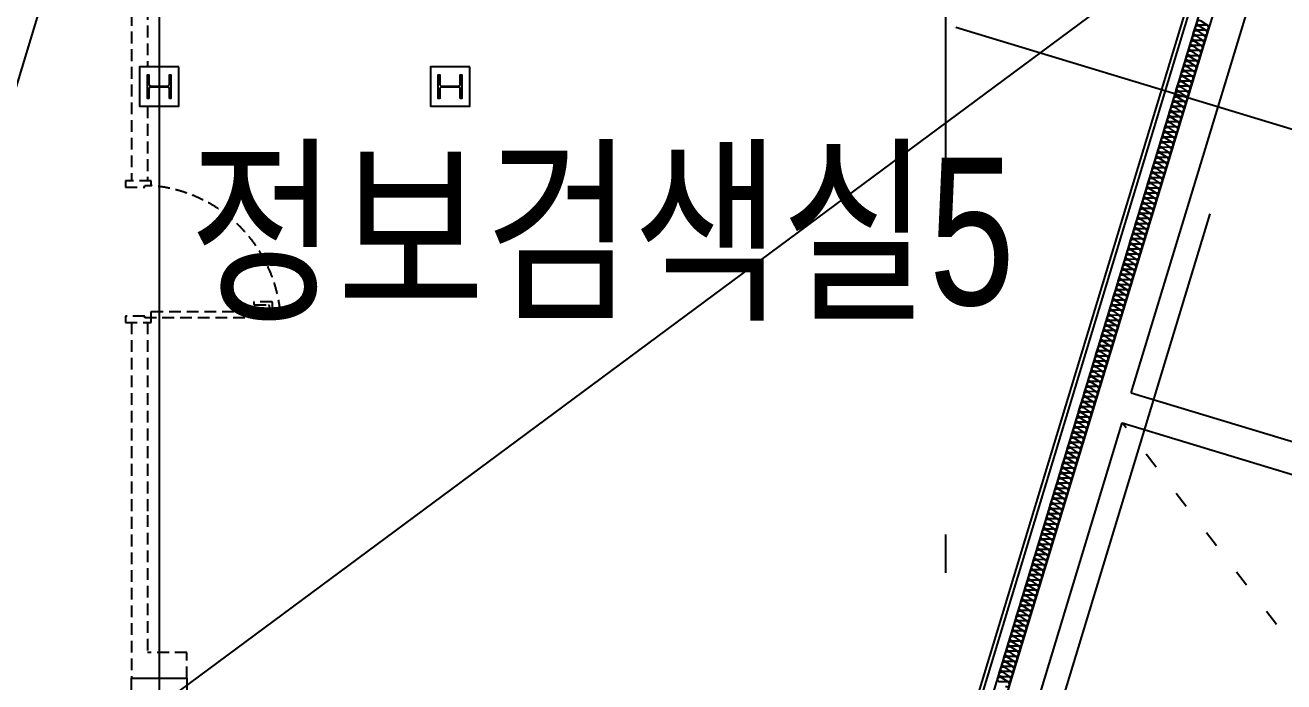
# Model space of a CAD drawing. Header units: metres. Extents: x 854089 to 1083578, y 553449 to 701949.
# Drawn here: x 911291 to 919296, y 609490 to 613667 of the extents above; entities that cross this region are included whole.
import ezdxf

# ---------------------------------------------------------------- set-up
doc = ezdxf.new("R2010")
doc.units = ezdxf.units.M
doc.header["$LTSCALE"] = 300
for name, pattern in [('CENTER', [50.8, 31.75, -6.35, 6.35, -6.35]), ('HID1', [0.375, 0.25, -0.125]), ('HIDDEN-1', [1.4, 0.35, -0.7, 0.35]), ('업무시설_xr-base$0$CONTINOUS', [0])]:
    doc.linetypes.add(name, pattern=pattern)
for name, color, linetype in [('A-CEN-1', 1, 'Continuous'), ('A-CON', 2, 'Continuous'), ('A-HAT-1', 9, 'Continuous'), ('A-TXT-S', 3, 'Continuous'), ('A-WAL-BLK', 3, 'Continuous'), ('A-WAL-DW', 7, 'Continuous'), ('IN', 8, 'Continuous'), ('KUK-WALL-DRYWALL', 4, 'Continuous'), ('KUK-WALL-FIN 1', 30, 'Continuous'), ('NP', 171, 'Continuous'), ('STEL', 3, 'Continuous')]:
    doc.layers.add(name, color=color, linetype=linetype)
doc.styles.add('돋움', font='')
doc.styles.get('돋움').set_extended_font_data('Dotum')

msp = doc.modelspace()

# ---------------------------------------------------------------- linework, layer by layer
at = {"layer": 'A-CEN-1', "linetype": 'Continuous'}
for p, q in [((912143.4, 681575.2), (912143.4, 602442.2)), ((921064.2, 615954.4), (901322.6, 601314.4)), ((917209, 613653.9), (964167.6, 599404.7))]:
    msp.add_line(p, q, dxfattribs=at)
at = {"layer": 'A-CEN-1', "linetype": 'CENTER'}
for p, q in [((917143.4, 640906.5), (917143.4, 610184.1)), ((917143.4, 640906.5), (917143.4, 610184.1)), ((904459.8, 590947.6), (912622.5, 617848)), ((911636.7, 588769.8), (920093.2, 616638.4))]:
    msp.add_line(p, q, dxfattribs=at)
at = {"layer": 'A-CON', "elevation": 0}
for points in [[(912268.4, 613401.5), (912018.4, 613401.5), (912018.4, 613151.5), (912268.4, 613151.5)], [(914118.4, 613401.5), (913868.4, 613401.5), (913868.4, 613151.5), (914118.4, 613151.5)], [(911968.4, 609513.9), (912318.4, 609513.9), (912318.4, 609163.9), (911968.4, 609163.9)]]:
    msp.add_lwpolyline(points, close=True, dxfattribs=at)
at = {"layer": 'A-HAT-1', "color": 8, "linetype": 'HIDDEN-1'}
msp.add_line((922121.2, 606102.2, 0), (918267.4, 611138.2, 0), dxfattribs=at)
at = {"layer": 'A-WAL-BLK'}
for p, q in [((917117.9, 608038.4, 0), (919121.4, 614641.2, 0)), ((918325.5, 611329.6, 0), (919312.7, 614583.1, 0)), ((918325.5, 611329.6, 0), (923253.6, 609834.2, 0)), ((917309.2, 607980.4, 0), (918267.4, 611138.2, 0)), ((918267.4, 611138.2, 0), (923195.5, 609642.8, 0))]:
    msp.add_line(p, q, dxfattribs=at)
at = {"layer": 'A-WAL-DW', "color": 251, "linetype": 'HID1'}
for p, q in [((911968.4, 616326.4, 0), (911968.4, 612676.5, 0)), ((912068.4, 616251.6, 0), (912068.4, 613401.5, 0)), ((912068.4, 613151.5, 0), (912068.4, 612676.5, 0)), ((911968.4, 611776.5, 0), (911968.4, 609513.9, 0)), ((912068.4, 611776.5, 0), (912070, 610551.5, 0)), ((912070, 610551.5, 0), (912070, 609676.7, 0)), ((912318.4, 609676.7, 0), (912070, 609676.7, 0)), ((912318.4, 609513.9, 0), (912318.4, 609676.7, 0))]:
    msp.add_line(p, q, dxfattribs=at)
at = {"layer": 'A-WAL-DW'}
msp.add_line((916837.8, 607408, 0), (919149.2, 615025.7, 0), dxfattribs=at)
at = {"layer": 'A-WAL-DW', "color": 251, "linetype": 'HID1', "elevation": 0}
for points in [[(912093.4, 612676.5), (911928.4, 612676.5), (911928.4, 612636.5), (912051.4, 612636.5), (912051.4, 612646.5), (912093.4, 612646.5), (912093.4, 612676.5)], [(912093.4, 611806.5), (912051.4, 611806.5), (912051.4, 611816.5), (911928.4, 611816.5), (911928.4, 611776.5), (912093.4, 611776.5), (912093.4, 611806.5)]]:
    msp.add_lwpolyline(points, dxfattribs=at)
at = {"layer": 'A-WAL-DW', "color": 251, "linetype": 'HID1', "elevation": -9848.1}
msp.add_lwpolyline([(912875.9, 611846.5), (912875.9, 611856.5), (912863.4, 611856.5), (912863.4, 611904.5, 0.466045), (912859.8, 611907.5), (912747.9, 611907.5, 0.414214), (912745.9, 611905.5), (912745.9, 611891.4, 0.414214), (912747.9, 611889.4), (912840.4, 611887.5, -0.42701), (912843.4, 611884.2), (912843.4, 611856.5), (912830.9, 611856.5), (912830.9, 611846.5), (912875.9, 611846.5), (912875.9, 611856.5), (912843.4, 611856.5)], format="xyb", dxfattribs=at)
at = {"layer": 'A-WAL-DW', "color": 251, "linetype": 'HID1', "elevation": 0}
msp.add_lwpolyline([(912913.4, 611806.5), (912093.4, 611806.5), (912093.4, 611846.5), (912913.4, 611846.5)], close=True, dxfattribs=at)
at = {"layer": 'A-WAL-DW', "color": 251, "linetype": 'HID1'}
msp.add_arc((912023.6, 611754.6, 0), 894.6, 5.89217, 85.52245, dxfattribs=at)
at = {"layer": 'IN', "elevation": 0}
for points in [[(918794.1, 613638.8, 1.344031), (918802.7, 613667.2), (918758.6, 613667.3, -1.344031), (918767.2, 613695.6), (918803.9, 613671.2)], [(918774.5, 613574.1, 1.344031), (918783.1, 613602.4), (918738.9, 613602.6, -1.344031), (918747.5, 613630.9), (918784.3, 613606.5)], [(918784.3, 613606.5, 1.344031), (918792.9, 613634.8), (918748.7, 613634.9, -1.344031), (918757.3, 613663.3), (918794.1, 613638.8)], [(918745, 613477, 1.344031), (918753.6, 613505.3), (918709.4, 613505.4, -1.344031), (918718, 613533.8), (918754.8, 613509.3)], [(918754.8, 613509.3, 1.344031), (918763.4, 613537.7), (918719.3, 613537.8, -1.344031), (918727.8, 613566.1), (918764.6, 613541.7)], [(918764.6, 613541.7, 1.344031), (918773.2, 613570), (918729.1, 613570.2, -1.344031), (918737.7, 613598.5), (918774.5, 613574.1)], [(918725.3, 613412.2, 1.344031), (918733.9, 613440.5), (918689.8, 613440.7, -1.344031), (918698.4, 613469), (918735.2, 613444.6)], [(918735.2, 613444.6, 1.344031), (918743.8, 613472.9), (918699.6, 613473, -1.344031), (918708.2, 613501.4), (918745, 613477)], [(918705.7, 613347.4, 1.344031), (918714.3, 613375.8), (918670.1, 613375.9, -1.344031), (918678.7, 613404.2), (918715.5, 613379.8)], [(918715.5, 613379.8, 1.344031), (918724.1, 613408.2), (918679.9, 613408.3, -1.344031), (918688.5, 613436.6), (918725.3, 613412.2)], [(918676.2, 613250.3, 1.344031), (918684.8, 613278.6), (918640.6, 613278.8, -1.344031), (918649.2, 613307.1), (918686, 613282.7)], [(918686, 613282.7, 1.344031), (918694.6, 613311), (918650.5, 613311.2, -1.344031), (918659.1, 613339.5), (918695.9, 613315.1)], [(918695.9, 613315.1, 1.344031), (918704.5, 613343.4), (918660.3, 613343.5, -1.344031), (918668.9, 613371.9), (918705.7, 613347.4)], [(918656.6, 613185.5, 1.344031), (918665.2, 613213.9), (918621, 613214, -1.344031), (918629.6, 613242.4), (918666.4, 613217.9)], [(918666.4, 613217.9, 1.344031), (918675, 613246.3), (918630.8, 613246.4, -1.344031), (918639.4, 613274.7), (918676.2, 613250.3)], [(918627.1, 613088.4, 1.344031), (918635.7, 613116.7), (918591.5, 613116.9, -1.344031), (918600.1, 613145.2), (918636.9, 613120.8)], [(918636.9, 613120.8, 1.344031), (918645.5, 613149.1), (918601.3, 613149.3, -1.344031), (918609.9, 613177.6), (918646.7, 613153.2)], [(918646.7, 613153.2, 1.344031), (918655.3, 613181.5), (918611.2, 613181.6, -1.344031), (918619.8, 613210), (918656.6, 613185.5)], [(918607.4, 613023.7, 1.344031), (918616, 613052), (918571.9, 613052.1, -1.344031), (918580.5, 613080.5), (918617.3, 613056)], [(918617.3, 613056, 1.344031), (918625.8, 613084.4), (918581.7, 613084.5, -1.344031), (918590.3, 613112.8), (918627.1, 613088.4)], [(918577.9, 612926.5, 1.344031), (918586.5, 612954.9), (918542.4, 612955, -1.344031), (918551, 612983.3), (918587.8, 612958.9)], [(918587.8, 612958.9, 1.344031), (918596.4, 612987.2), (918552.2, 612987.4, -1.344031), (918560.8, 613015.7), (918597.6, 612991.3)], [(918597.6, 612991.3, 1.344031), (918606.2, 613019.6), (918562, 613019.8, -1.344031), (918570.6, 613048.1), (918607.4, 613023.7)], [(918558.3, 612861.8, 1.344031), (918566.9, 612890.1), (918522.7, 612890.2, -1.344031), (918531.3, 612918.6), (918568.1, 612894.1)], [(918568.1, 612894.1, 1.344031), (918576.7, 612922.5), (918532.6, 612922.6, -1.344031), (918541.2, 612950.9), (918577.9, 612926.5)], [(918528.8, 612764.6, 1.344031), (918537.4, 612793), (918493.3, 612793.1, -1.344031), (918501.9, 612821.4), (918538.6, 612797)], [(918538.6, 612797, 1.344031), (918547.2, 612825.3), (918503.1, 612825.5, -1.344031), (918511.7, 612853.8), (918548.5, 612829.4)], [(918548.5, 612829.4, 1.344031), (918557.1, 612857.7), (918512.9, 612857.9, -1.344031), (918521.5, 612886.2), (918558.3, 612861.8)], [(918509.2, 612699.9, 1.344031), (918517.8, 612728.2), (918473.6, 612728.3, -1.344031), (918482.2, 612756.7), (918519, 612732.3)], [(918519, 612732.3, 1.344031), (918527.6, 612760.6), (918483.4, 612760.7, -1.344031), (918492, 612789.1), (918528.8, 612764.6)], [(918479.7, 612602.7, 1.344031), (918488.3, 612631.1), (918444.1, 612631.2, -1.344031), (918452.7, 612659.5), (918489.5, 612635.1)], [(918489.5, 612635.1, 1.344031), (918498.1, 612663.4), (918454, 612663.6, -1.344031), (918462.6, 612691.9), (918499.3, 612667.5)], [(918499.3, 612667.5, 1.344031), (918507.9, 612695.8), (918463.8, 612696, -1.344031), (918472.4, 612724.3), (918509.2, 612699.9)], [(918460, 612538, 1.344031), (918468.6, 612566.3), (918424.5, 612566.5, -1.344031), (918433.1, 612594.8), (918469.9, 612570.4)], [(918469.9, 612570.4, 1.344031), (918478.5, 612598.7), (918434.3, 612598.8, -1.344031), (918442.9, 612627.2), (918479.7, 612602.7)], [(918430.6, 612440.8, 1.344031), (918439.2, 612469.2), (918395, 612469.3, -1.344031), (918403.6, 612497.6), (918440.4, 612473.2)], [(918440.4, 612473.2, 1.344031), (918449, 612501.6), (918404.8, 612501.7, -1.344031), (918413.4, 612530), (918450.2, 612505.6)], [(918450.2, 612505.6, 1.344031), (918458.8, 612533.9), (918414.7, 612534.1, -1.344031), (918423.3, 612562.4), (918460, 612538)], [(918410.9, 612376.1, 1.344031), (918419.5, 612404.4), (918375.4, 612404.6, -1.344031), (918384, 612432.9), (918420.7, 612408.5)], [(918420.7, 612408.5, 1.344031), (918429.3, 612436.8), (918385.2, 612436.9, -1.344031), (918393.8, 612465.3), (918430.6, 612440.8)], [(918381.4, 612279, 1.344031), (918390, 612307.3), (918345.9, 612307.4, -1.344031), (918354.5, 612335.8), (918391.3, 612311.3)], [(918391.3, 612311.3, 1.344031), (918399.9, 612339.7), (918355.7, 612339.8, -1.344031), (918364.3, 612368.1), (918401.1, 612343.7)], [(918401.1, 612343.7, 1.344031), (918409.7, 612372), (918365.5, 612372.2, -1.344031), (918374.1, 612400.5), (918410.9, 612376.1)], [(918361.8, 612214.2, 1.344031), (918370.4, 612242.5), (918326.2, 612242.7, -1.344031), (918334.8, 612271), (918371.6, 612246.6)], [(918371.6, 612246.6, 1.344031), (918380.2, 612274.9), (918336.1, 612275, -1.344031), (918344.6, 612303.4), (918381.4, 612279)], [(918332.3, 612117.1, 1.344031), (918340.9, 612145.4), (918296.7, 612145.5, -1.344031), (918305.3, 612173.9), (918342.1, 612149.4)], [(918342.1, 612149.4, 1.344031), (918350.7, 612177.8), (918306.6, 612177.9, -1.344031), (918315.2, 612206.2), (918352, 612181.8)], [(918352, 612181.8, 1.344031), (918360.6, 612210.1), (918316.4, 612210.3, -1.344031), (918325, 612238.6), (918361.8, 612214.2)], [(918312.7, 612052.3, 1.344031), (918321.3, 612080.6), (918277.1, 612080.8, -1.344031), (918285.7, 612109.1), (918322.5, 612084.7)], [(918322.5, 612084.7, 1.344031), (918331.1, 612113), (918286.9, 612113.2, -1.344031), (918295.5, 612141.5), (918332.3, 612117.1)], [(918293, 611987.5, 1.344031), (918301.6, 612015.9), (918257.4, 612016, -1.344031), (918266, 612044.4), (918302.8, 612019.9)], [(918302.8, 612019.9, 1.344031), (918311.4, 612048.3), (918267.3, 612048.4, -1.344031), (918275.9, 612076.7), (918312.7, 612052.3)], [(918263.5, 611890.4, 1.344031), (918272.1, 611918.7), (918228, 611918.9, -1.344031), (918236.6, 611947.2), (918273.4, 611922.8)], [(918273.4, 611922.8, 1.344031), (918282, 611951.1), (918237.8, 611951.3, -1.344031), (918246.4, 611979.6), (918283.2, 611955.2)], [(918283.2, 611955.2, 1.344031), (918291.8, 611983.5), (918247.6, 611983.6, -1.344031), (918256.2, 612012), (918293, 611987.5)], [(918243.9, 611825.7, 1.344031), (918252.5, 611854), (918208.3, 611854.1, -1.344031), (918216.9, 611882.5), (918253.7, 611858)], [(918253.7, 611858, 1.344031), (918262.3, 611886.4), (918218.1, 611886.5, -1.344031), (918226.7, 611914.8), (918263.5, 611890.4)], [(918214.4, 611728.5, 1.344031), (918223, 611756.9), (918178.8, 611757, -1.344031), (918187.4, 611785.3), (918224.2, 611760.9)], [(918224.2, 611760.9, 1.344031), (918232.8, 611789.2), (918188.7, 611789.4, -1.344031), (918197.3, 611817.7), (918234.1, 611793.3)], [(918234.1, 611793.3, 1.344031), (918242.7, 611821.6), (918198.5, 611821.7, -1.344031), (918207.1, 611850.1), (918243.9, 611825.7)], [(918194.8, 611663.8, 1.344031), (918203.3, 611692.1), (918159.2, 611692.2, -1.344031), (918167.8, 611720.6), (918204.6, 611696.1)], [(918204.6, 611696.1, 1.344031), (918213.2, 611724.5), (918169, 611724.6, -1.344031), (918177.6, 611752.9), (918214.4, 611728.5)], [(918165.3, 611566.6, 1.344031), (918173.9, 611595), (918129.7, 611595.1, -1.344031), (918138.3, 611623.4), (918175.1, 611599)], [(918175.1, 611599, 1.344031), (918183.7, 611627.3), (918139.5, 611627.5, -1.344031), (918148.1, 611655.8), (918184.9, 611631.4)], [(918184.9, 611631.4, 1.344031), (918193.5, 611659.7), (918149.4, 611659.9, -1.344031), (918158, 611688.2), (918194.8, 611663.8)], [(918145.6, 611501.9, 1.344031), (918154.2, 611530.2), (918110.1, 611530.3, -1.344031), (918118.7, 611558.7), (918155.4, 611534.3)], [(918155.4, 611534.3, 1.344031), (918164, 611562.6), (918119.9, 611562.7, -1.344031), (918128.5, 611591.1), (918165.3, 611566.6)], [(918116.1, 611404.7, 1.344031), (918124.7, 611433.1), (918080.6, 611433.2, -1.344031), (918089.2, 611461.5), (918126, 611437.1)], [(918126, 611437.1, 1.344031), (918134.6, 611465.4), (918090.4, 611465.6, -1.344031), (918099, 611493.9), (918135.8, 611469.5)], [(918135.8, 611469.5, 1.344031), (918144.4, 611497.8), (918100.2, 611498, -1.344031), (918108.8, 611526.3), (918145.6, 611501.9)], [(918096.5, 611340, 1.344031), (918105.1, 611368.3), (918060.9, 611368.5, -1.344031), (918069.5, 611396.8), (918106.3, 611372.4)], [(918106.3, 611372.4, 1.344031), (918114.9, 611400.7), (918070.8, 611400.8, -1.344031), (918079.4, 611429.2), (918116.1, 611404.7)], [(918067, 611242.8, 1.344031), (918075.6, 611271.2), (918031.5, 611271.3, -1.344031), (918040.1, 611299.6), (918076.8, 611275.2)], [(918076.8, 611275.2, 1.344031), (918085.4, 611303.6), (918041.3, 611303.7, -1.344031), (918049.9, 611332), (918086.7, 611307.6)], [(918086.7, 611307.6, 1.344031), (918095.3, 611335.9), (918051.1, 611336.1, -1.344031), (918059.7, 611364.4), (918096.5, 611340)], [(918047.4, 611178.1, 1.344031), (918056, 611206.4), (918011.8, 611206.6, -1.344031), (918020.4, 611234.9), (918057.2, 611210.5)], [(918057.2, 611210.5, 1.344031), (918065.8, 611238.8), (918021.6, 611238.9, -1.344031), (918030.2, 611267.3), (918067, 611242.8)], [(918017.9, 611081, 1.344031), (918026.5, 611109.3), (917982.3, 611109.4, -1.344031), (917990.9, 611137.8), (918027.7, 611113.3)], [(918027.7, 611113.3, 1.344031), (918036.3, 611141.7), (917992.2, 611141.8, -1.344031), (918000.8, 611170.1), (918037.5, 611145.7)], [(918037.5, 611145.7, 1.344031), (918046.1, 611174), (918002, 611174.2, -1.344031), (918010.6, 611202.5), (918047.4, 611178.1)], [(917998.2, 611016.2, 1.344031), (918006.8, 611044.5), (917962.7, 611044.7, -1.344031), (917971.3, 611073), (918008.1, 611048.6)], [(918008.1, 611048.6, 1.344031), (918016.7, 611076.9), (917972.5, 611077, -1.344031), (917981.1, 611105.4), (918017.9, 611081)], [(917968.8, 610919.1, 1.344031), (917977.4, 610947.4), (917933.2, 610947.5, -1.344031), (917941.8, 610975.9), (917978.6, 610951.4)], [(917978.6, 610951.4, 1.344031), (917987.2, 610979.8), (917943, 610979.9, -1.344031), (917951.6, 611008.2), (917988.4, 610983.8)], [(917988.4, 610983.8, 1.344031), (917997, 611012.1), (917952.9, 611012.3, -1.344031), (917961.4, 611040.6), (917998.2, 611016.2)], [(917949.1, 610854.3, 1.344031), (917957.7, 610882.6), (917913.5, 610882.8, -1.344031), (917922.1, 610911.1), (917958.9, 610886.7)], [(917958.9, 610886.7, 1.344031), (917967.5, 610915), (917923.4, 610915.2, -1.344031), (917932, 610943.5), (917968.8, 610919.1)], [(917919.6, 610757.2, 1.344031), (917928.2, 610785.5), (917884.1, 610785.6, -1.344031), (917892.7, 610814), (917929.5, 610789.5)], [(917929.5, 610789.5, 1.344031), (917938.1, 610817.9), (917893.9, 610818, -1.344031), (917902.5, 610846.3), (917939.3, 610821.9)], [(917939.3, 610821.9, 1.344031), (917947.9, 610850.3), (917903.7, 610850.4, -1.344031), (917912.3, 610878.7), (917949.1, 610854.3)], [(917900, 610692.4, 1.344031), (917908.6, 610720.7), (917864.4, 610720.9, -1.344031), (917873, 610749.2), (917909.8, 610724.8)], [(917909.8, 610724.8, 1.344031), (917918.4, 610753.1), (917874.2, 610753.3, -1.344031), (917882.8, 610781.6), (917919.6, 610757.2)], [(917870.5, 610595.3, 1.344031), (917879.1, 610623.6), (917834.9, 610623.7, -1.344031), (917843.5, 610652.1), (917880.3, 610627.7)], [(917880.3, 610627.7, 1.344031), (917888.9, 610656), (917844.8, 610656.1, -1.344031), (917853.4, 610684.5), (917890.2, 610660)], [(917890.2, 610660, 1.344031), (917898.8, 610688.4), (917854.6, 610688.5, -1.344031), (917863.2, 610716.8), (917900, 610692.4)], [(917850.9, 610530.5, 1.344031), (917859.5, 610558.9), (917815.3, 610559, -1.344031), (917823.9, 610587.3), (917860.7, 610562.9)], [(917860.7, 610562.9, 1.344031), (917869.3, 610591.2), (917825.1, 610591.4, -1.344031), (917833.7, 610619.7), (917870.5, 610595.3)], [(917831.2, 610465.8, 1.344031), (917839.8, 610494.1), (917795.6, 610494.2, -1.344031), (917804.2, 610522.6), (917841, 610498.1)], [(917841, 610498.1, 1.344031), (917849.6, 610526.5), (917805.5, 610526.6, -1.344031), (917814.1, 610554.9), (917850.9, 610530.5)], [(917801.7, 610368.6, 1.344031), (917810.3, 610397), (917766.2, 610397.1, -1.344031), (917774.8, 610425.4), (917811.6, 610401)], [(917811.6, 610401, 1.344031), (917820.1, 610429.3), (917776, 610429.5, -1.344031), (917784.6, 610457.8), (917821.4, 610433.4)], [(917821.4, 610433.4, 1.344031), (917830, 610461.7), (917785.8, 610461.9, -1.344031), (917794.4, 610490.2), (917831.2, 610465.8)], [(917782.1, 610303.9, 1.344031), (917790.7, 610332.2), (917746.5, 610332.3, -1.344031), (917755.1, 610360.7), (917791.9, 610336.2)], [(917791.9, 610336.2, 1.344031), (917800.5, 610364.6), (917756.3, 610364.7, -1.344031), (917764.9, 610393.1), (917801.7, 610368.6)], [(917752.6, 610206.7, 1.344031), (917761.2, 610235.1), (917717, 610235.2, -1.344031), (917725.6, 610263.5), (917762.4, 610239.1)], [(917762.4, 610239.1, 1.344031), (917771, 610267.4), (917726.9, 610267.6, -1.344031), (917735.5, 610295.9), (917772.2, 610271.5)], [(917772.2, 610271.5, 1.344031), (917780.8, 610299.8), (917736.7, 610300, -1.344031), (917745.3, 610328.3), (917782.1, 610303.9)], [(917732.9, 610142, 1.344031), (917741.5, 610170.3), (917697.4, 610170.4, -1.344031), (917706, 610198.8), (917742.8, 610174.4)], [(917742.8, 610174.4, 1.344031), (917751.4, 610202.7), (917707.2, 610202.8, -1.344031), (917715.8, 610231.2), (917752.6, 610206.7)], [(917703.5, 610044.8, 1.344031), (917712.1, 610073.2), (917667.9, 610073.3, -1.344031), (917676.5, 610101.6), (917713.3, 610077.2)], [(917713.3, 610077.2, 1.344031), (917721.9, 610105.6), (917677.7, 610105.7, -1.344031), (917686.3, 610134), (917723.1, 610109.6)], [(917723.1, 610109.6, 1.344031), (917731.7, 610137.9), (917687.6, 610138.1, -1.344031), (917696.2, 610166.4), (917732.9, 610142)], [(917683.8, 609980.1, 1.344031), (917692.4, 610008.4), (917648.3, 610008.6, -1.344031), (917656.9, 610036.9), (917693.6, 610012.5)], [(917693.6, 610012.5, 1.344031), (917702.2, 610040.8), (917658.1, 610040.9, -1.344031), (917666.7, 610069.3), (917703.5, 610044.8)], [(917654.3, 609883, 1.344031), (917662.9, 609911.3), (917618.8, 609911.4, -1.344031), (917627.4, 609939.8), (917664.2, 609915.3)], [(917664.2, 609915.3, 1.344031), (917672.8, 609943.7), (917628.6, 609943.8, -1.344031), (917637.2, 609972.1), (917674, 609947.7)], [(917674, 609947.7, 1.344031), (917682.6, 609976), (917638.4, 609976.2, -1.344031), (917647, 610004.5), (917683.8, 609980.1)], [(917634.7, 609818.2, 1.344031), (917643.3, 609846.5), (917599.1, 609846.7, -1.344031), (917607.7, 609875), (917644.5, 609850.6)], [(917644.5, 609850.6, 1.344031), (917653.1, 609878.9), (917609, 609879, -1.344031), (917617.6, 609907.4), (917654.3, 609883)], [(917605.2, 609721.1, 1.344031), (917613.8, 609749.4), (917569.7, 609749.5, -1.344031), (917578.3, 609777.9), (917615, 609753.4)], [(917615, 609753.4, 1.344031), (917623.6, 609781.8), (917579.5, 609781.9, -1.344031), (917588.1, 609810.2), (917624.9, 609785.8)], [(917624.9, 609785.8, 1.344031), (917633.5, 609814.1), (917589.3, 609814.3, -1.344031), (917597.9, 609842.6), (917634.7, 609818.2)], [(917585.6, 609656.3, 1.344031), (917594.2, 609684.6), (917550, 609684.8, -1.344031), (917558.6, 609713.1), (917595.4, 609688.7)], [(917595.4, 609688.7, 1.344031), (917604, 609717), (917559.8, 609717.2, -1.344031), (917568.4, 609745.5), (917605.2, 609721.1)], [(917556.1, 609559.2, 1.344031), (917564.7, 609587.5), (917520.5, 609587.6, -1.344031), (917529.1, 609616), (917565.9, 609591.5)], [(917565.9, 609591.5, 1.344031), (917574.5, 609619.9), (917530.4, 609620, -1.344031), (917538.9, 609648.3), (917575.7, 609623.9)], [(917575.7, 609623.9, 1.344031), (917584.3, 609652.3), (917540.2, 609652.4, -1.344031), (917548.8, 609680.7), (917585.6, 609656.3)], [(917536.4, 609494.4, 1.344031), (917545, 609522.7), (917500.9, 609522.9, -1.344031), (917509.5, 609551.2), (917546.3, 609526.8)], [(917546.3, 609526.8, 1.344031), (917554.9, 609555.1), (917510.7, 609555.3, -1.344031), (917519.3, 609583.6), (917556.1, 609559.2)], [(917526.6, 609462, 1.344031), (917535.2, 609490.4), (917491, 609490.5, -1.344031), (917499.6, 609518.8), (917536.4, 609494.4)]]:
    msp.add_lwpolyline(points, format="xyb", dxfattribs=at)
at = {"layer": 'KUK-WALL-DRYWALL'}
msp.add_line((916829.1, 607603.6, 0), (919087, 615044.5, 0), dxfattribs=at)
at = {"layer": 'KUK-WALL-FIN 1', "linetype": '업무시설_xr-base$0$CONTINOUS'}
msp.add_line((916812.4, 607634.7, 0), (919070.3, 615075.7, 0), dxfattribs=at)
at = {"layer": 'NP'}
for p, q in [((918824.9, 613664.9, 0), (918834.7, 613697.2, 0)), ((918714.5, 613592.3, 0), (918724.3, 613624.7, 0)), ((918724.3, 613624.7, 0), (918734.1, 613657, 0)), ((918734.1, 613657, 0), (918744, 613689.4, 0)), ((918805.3, 613600.1, 0), (918815.1, 613632.5, 0)), ((918815.1, 613632.5, 0), (918824.9, 613664.9, 0)), ((918694.8, 613527.5, 0), (918704.7, 613559.9, 0)), ((918704.7, 613559.9, 0), (918714.5, 613592.3, 0)), ((918785.6, 613535.3, 0), (918795.4, 613567.7, 0)), ((918795.4, 613567.7, 0), (918805.3, 613600.1, 0)), ((918665.4, 613430.4, 0), (918675.2, 613462.8, 0)), ((918675.2, 613462.8, 0), (918685, 613495.2, 0)), ((918685, 613495.2, 0), (918694.8, 613527.5, 0)), ((918756.1, 613438.2, 0), (918766, 613470.6, 0)), ((918766, 613470.6, 0), (918775.8, 613503, 0)), ((918775.8, 613503, 0), (918785.6, 613535.3, 0)), ((918645.7, 613365.6, 0), (918655.5, 613398, 0)), ((918655.5, 613398, 0), (918665.4, 613430.4, 0)), ((918736.5, 613373.5, 0), (918746.3, 613405.8, 0)), ((918746.3, 613405.8, 0), (918756.1, 613438.2, 0)), ((918616.2, 613268.5, 0), (918626.1, 613300.9, 0)), ((918626.1, 613300.9, 0), (918635.9, 613333.3, 0)), ((918635.9, 613333.3, 0), (918645.7, 613365.6, 0)), ((918707, 613276.3, 0), (918716.8, 613308.7, 0)), ((918716.8, 613308.7, 0), (918726.7, 613341.1, 0)), ((918726.7, 613341.1, 0), (918736.5, 613373.5, 0)), ((918596.6, 613203.7, 0), (918606.4, 613236.1, 0)), ((918606.4, 613236.1, 0), (918616.2, 613268.5, 0)), ((918687.4, 613211.6, 0), (918697.2, 613243.9, 0)), ((918697.2, 613243.9, 0), (918707, 613276.3, 0)), ((918567.1, 613106.6, 0), (918576.9, 613139, 0)), ((918576.9, 613139, 0), (918586.8, 613171.4, 0)), ((918586.8, 613171.4, 0), (918596.6, 613203.7, 0)), ((918657.9, 613114.4, 0), (918667.7, 613146.8, 0)), ((918667.7, 613146.8, 0), (918677.5, 613179.2, 0)), ((918677.5, 613179.2, 0), (918687.4, 613211.6, 0)), ((918547.5, 613041.9, 0), (918557.3, 613074.2, 0)), ((918557.3, 613074.2, 0), (918567.1, 613106.6, 0)), ((918638.2, 613049.7, 0), (918648, 613082, 0)), ((918648, 613082, 0), (918657.9, 613114.4, 0)), ((918518, 612944.7, 0), (918527.8, 612977.1, 0)), ((918527.8, 612977.1, 0), (918537.6, 613009.5, 0)), ((918537.6, 613009.5, 0), (918547.5, 613041.9, 0)), ((918608.7, 612952.5, 0), (918618.6, 612984.9, 0)), ((918618.6, 612984.9, 0), (918628.4, 613017.3, 0)), ((918628.4, 613017.3, 0), (918638.2, 613049.7, 0)), ((918498.3, 612880, 0), (918508.2, 612912.3, 0)), ((918508.2, 612912.3, 0), (918518, 612944.7, 0)), ((918589.1, 612887.8, 0), (918598.9, 612920.2, 0)), ((918598.9, 612920.2, 0), (918608.7, 612952.5, 0)), ((918478.7, 612815.2, 0), (918488.5, 612847.6, 0)), ((918488.5, 612847.6, 0), (918498.3, 612880, 0)), ((918559.6, 612790.6, 0), (918569.4, 612823, 0)), ((918569.4, 612823, 0), (918579.3, 612855.4, 0)), ((918579.3, 612855.4, 0), (918589.1, 612887.8, 0)), ((918449.2, 612718.1, 0), (918459, 612750.5, 0)), ((918459, 612750.5, 0), (918468.8, 612782.8, 0)), ((918468.8, 612782.8, 0), (918478.7, 612815.2, 0)), ((918540, 612725.9, 0), (918549.8, 612758.3, 0)), ((918549.8, 612758.3, 0), (918559.6, 612790.6, 0)), ((918429.5, 612653.3, 0), (918439.4, 612685.7, 0)), ((918439.4, 612685.7, 0), (918449.2, 612718.1, 0)), ((918510.5, 612628.8, 0), (918520.3, 612661.1, 0)), ((918520.3, 612661.1, 0), (918530.1, 612693.5, 0)), ((918530.1, 612693.5, 0), (918540, 612725.9, 0)), ((918400.1, 612556.2, 0), (918409.9, 612588.6, 0)), ((918409.9, 612588.6, 0), (918419.7, 612620.9, 0)), ((918419.7, 612620.9, 0), (918429.5, 612653.3, 0)), ((918490.8, 612564, 0), (918500.7, 612596.4, 0)), ((918500.7, 612596.4, 0), (918510.5, 612628.8, 0)), ((918380.4, 612491.4, 0), (918390.2, 612523.8, 0)), ((918390.2, 612523.8, 0), (918400.1, 612556.2, 0)), ((918461.4, 612466.9, 0), (918471.2, 612499.2, 0)), ((918471.2, 612499.2, 0), (918481, 612531.6, 0)), ((918481, 612531.6, 0), (918490.8, 612564, 0)), ((918350.9, 612394.3, 0), (918360.8, 612426.7, 0)), ((918360.8, 612426.7, 0), (918370.6, 612459, 0)), ((918370.6, 612459, 0), (918380.4, 612491.4, 0)), ((918441.7, 612402.1, 0), (918451.5, 612434.5, 0)), ((918451.5, 612434.5, 0), (918461.4, 612466.9, 0)), ((918331.3, 612329.5, 0), (918341.1, 612361.9, 0)), ((918341.1, 612361.9, 0), (918350.9, 612394.3, 0)), ((918412.2, 612305, 0), (918422.1, 612337.3, 0)), ((918422.1, 612337.3, 0), (918431.9, 612369.7, 0)), ((918431.9, 612369.7, 0), (918441.7, 612402.1, 0)), ((918301.8, 612232.4, 0), (918311.6, 612264.8, 0)), ((918311.6, 612264.8, 0), (918321.5, 612297.2, 0)), ((918321.5, 612297.2, 0), (918331.3, 612329.5, 0)), ((918392.6, 612240.2, 0), (918402.4, 612272.6, 0)), ((918402.4, 612272.6, 0), (918412.2, 612305, 0)), ((918282.2, 612167.6, 0), (918292, 612200, 0)), ((918292, 612200, 0), (918301.8, 612232.4, 0)), ((918363.1, 612143.1, 0), (918372.9, 612175.5, 0)), ((918372.9, 612175.5, 0), (918382.8, 612207.8, 0)), ((918382.8, 612207.8, 0), (918392.6, 612240.2, 0)), ((918252.7, 612070.5, 0), (918262.5, 612102.9, 0)), ((918262.5, 612102.9, 0), (918272.3, 612135.3, 0)), ((918272.3, 612135.3, 0), (918282.2, 612167.6, 0)), ((918343.5, 612078.3, 0), (918353.3, 612110.7, 0)), ((918353.3, 612110.7, 0), (918363.1, 612143.1, 0)), ((918233, 612005.7, 0), (918242.9, 612038.1, 0)), ((918242.9, 612038.1, 0), (918252.7, 612070.5, 0)), ((918323.8, 612013.6, 0), (918333.6, 612045.9, 0)), ((918333.6, 612045.9, 0), (918343.5, 612078.3, 0)), ((918203.6, 611908.6, 0), (918213.4, 611941, 0)), ((918213.4, 611941, 0), (918223.2, 611973.4, 0)), ((918223.2, 611973.4, 0), (918233, 612005.7, 0)), ((918294.3, 611916.4, 0), (918304.2, 611948.8, 0)), ((918304.2, 611948.8, 0), (918314, 611981.2, 0)), ((918314, 611981.2, 0), (918323.8, 612013.6, 0)), ((918183.9, 611843.9, 0), (918193.7, 611876.2, 0)), ((918193.7, 611876.2, 0), (918203.6, 611908.6, 0)), ((918274.7, 611851.7, 0), (918284.5, 611884, 0)), ((918284.5, 611884, 0), (918294.3, 611916.4, 0)), ((918154.4, 611746.7, 0), (918164.3, 611779.1, 0)), ((918164.3, 611779.1, 0), (918174.1, 611811.5, 0)), ((918174.1, 611811.5, 0), (918183.9, 611843.9, 0)), ((918245.2, 611754.5, 0), (918255, 611786.9, 0)), ((918255, 611786.9, 0), (918264.9, 611819.3, 0)), ((918264.9, 611819.3, 0), (918274.7, 611851.7, 0)), ((918134.8, 611682, 0), (918144.6, 611714.3, 0)), ((918144.6, 611714.3, 0), (918154.4, 611746.7, 0)), ((918225.5, 611689.8, 0), (918235.4, 611722.2, 0)), ((918235.4, 611722.2, 0), (918245.2, 611754.5, 0)), ((918105.3, 611584.8, 0), (918115.1, 611617.2, 0)), ((918115.1, 611617.2, 0), (918125, 611649.6, 0)), ((918125, 611649.6, 0), (918134.8, 611682, 0)), ((918196.1, 611592.6, 0), (918205.9, 611625, 0)), ((918205.9, 611625, 0), (918215.7, 611657.4, 0)), ((918215.7, 611657.4, 0), (918225.5, 611689.8, 0)), ((918085.6, 611520.1, 0), (918095.5, 611552.4, 0)), ((918095.5, 611552.4, 0), (918105.3, 611584.8, 0)), ((918176.4, 611527.9, 0), (918186.2, 611560.3, 0)), ((918186.2, 611560.3, 0), (918196.1, 611592.6, 0)), ((918056.2, 611422.9, 0), (918066, 611455.3, 0)), ((918066, 611455.3, 0), (918075.8, 611487.7, 0)), ((918075.8, 611487.7, 0), (918085.6, 611520.1, 0)), ((918146.9, 611430.8, 0), (918156.8, 611463.1, 0)), ((918156.8, 611463.1, 0), (918166.6, 611495.5, 0)), ((918166.6, 611495.5, 0), (918176.4, 611527.9, 0)), ((918036.5, 611358.2, 0), (918046.3, 611390.6, 0)), ((918046.3, 611390.6, 0), (918056.2, 611422.9, 0)), ((918127.3, 611366, 0), (918137.1, 611398.4, 0)), ((918137.1, 611398.4, 0), (918146.9, 611430.8, 0)), ((918016.9, 611293.4, 0), (918026.7, 611325.8, 0)), ((918026.7, 611325.8, 0), (918036.5, 611358.2, 0)), ((918097.8, 611268.9, 0), (918107.6, 611301.2, 0)), ((918107.6, 611301.2, 0), (918117.5, 611333.6, 0)), ((918117.5, 611333.6, 0), (918127.3, 611366, 0)), ((917987.4, 611196.3, 0), (917997.2, 611228.7, 0)), ((917997.2, 611228.7, 0), (918007, 611261, 0)), ((918007, 611261, 0), (918016.9, 611293.4, 0)), ((918078.2, 611204.1, 0), (918088, 611236.5, 0)), ((918088, 611236.5, 0), (918097.8, 611268.9, 0)), ((917967.7, 611131.5, 0), (917977.6, 611163.9, 0)), ((917977.6, 611163.9, 0), (917987.4, 611196.3, 0)), ((918048.7, 611107, 0), (918058.5, 611139.3, 0)), ((918058.5, 611139.3, 0), (918068.3, 611171.7, 0)), ((918068.3, 611171.7, 0), (918078.2, 611204.1, 0)), ((917938.3, 611034.4, 0), (917948.1, 611066.8, 0)), ((917948.1, 611066.8, 0), (917957.9, 611099.2, 0)), ((917957.9, 611099.2, 0), (917967.7, 611131.5, 0)), ((918029, 611042.2, 0), (918038.9, 611074.6, 0)), ((918038.9, 611074.6, 0), (918048.7, 611107, 0)), ((917918.6, 610969.6, 0), (917928.4, 611002, 0)), ((917928.4, 611002, 0), (917938.3, 611034.4, 0)), ((917999.6, 610945.1, 0), (918009.4, 610977.5, 0)), ((918009.4, 610977.5, 0), (918019.2, 611009.8, 0)), ((918019.2, 611009.8, 0), (918029, 611042.2, 0)), ((917889.1, 610872.5, 0), (917899, 610904.9, 0)), ((917899, 610904.9, 0), (917908.8, 610937.3, 0)), ((917908.8, 610937.3, 0), (917918.6, 610969.6, 0)), ((917979.9, 610880.3, 0), (917989.7, 610912.7, 0)), ((917989.7, 610912.7, 0), (917999.6, 610945.1, 0)), ((917869.5, 610807.7, 0), (917879.3, 610840.1, 0)), ((917879.3, 610840.1, 0), (917889.1, 610872.5, 0)), ((917950.4, 610783.2, 0), (917960.3, 610815.6, 0)), ((917960.3, 610815.6, 0), (917970.1, 610847.9, 0)), ((917970.1, 610847.9, 0), (917979.9, 610880.3, 0)), ((917840, 610710.6, 0), (917849.8, 610743, 0)), ((917849.8, 610743, 0), (917859.7, 610775.4, 0)), ((917859.7, 610775.4, 0), (917869.5, 610807.7, 0)), ((917930.8, 610718.4, 0), (917940.6, 610750.8, 0)), ((917940.6, 610750.8, 0), (917950.4, 610783.2, 0)), ((917820.4, 610645.9, 0), (917830.2, 610678.2, 0)), ((917830.2, 610678.2, 0), (917840, 610710.6, 0)), ((917911.1, 610653.7, 0), (917921, 610686, 0)), ((917921, 610686, 0), (917930.8, 610718.4, 0)), ((917790.9, 610548.7, 0), (917800.7, 610581.1, 0)), ((917800.7, 610581.1, 0), (917810.5, 610613.5, 0)), ((917810.5, 610613.5, 0), (917820.4, 610645.9, 0)), ((917881.7, 610556.5, 0), (917891.5, 610588.9, 0)), ((917891.5, 610588.9, 0), (917901.3, 610621.3, 0)), ((917901.3, 610621.3, 0), (917911.1, 610653.7, 0)), ((917771.2, 610484, 0), (917781.1, 610516.3, 0)), ((917781.1, 610516.3, 0), (917790.9, 610548.7, 0)), ((917862, 610491.8, 0), (917871.8, 610524.2, 0)), ((917871.8, 610524.2, 0), (917881.7, 610556.5, 0)), ((917741.8, 610386.8, 0), (917751.6, 610419.2, 0)), ((917751.6, 610419.2, 0), (917761.4, 610451.6, 0)), ((917761.4, 610451.6, 0), (917771.2, 610484, 0)), ((917832.5, 610394.6, 0), (917842.3, 610427, 0)), ((917842.3, 610427, 0), (917852.2, 610459.4, 0)), ((917852.2, 610459.4, 0), (917862, 610491.8, 0)), ((917722.1, 610322.1, 0), (917731.9, 610354.4, 0)), ((917731.9, 610354.4, 0), (917741.8, 610386.8, 0)), ((917812.9, 610329.9, 0), (917822.7, 610362.3, 0)), ((917822.7, 610362.3, 0), (917832.5, 610394.6, 0)), ((917692.6, 610224.9, 0), (917702.4, 610257.3, 0)), ((917702.4, 610257.3, 0), (917712.3, 610289.7, 0)), ((917712.3, 610289.7, 0), (917722.1, 610322.1, 0)), ((917783.4, 610232.7, 0), (917793.2, 610265.1, 0)), ((917793.2, 610265.1, 0), (917803, 610297.5, 0)), ((917803, 610297.5, 0), (917812.9, 610329.9, 0)), ((917673, 610160.2, 0), (917682.8, 610192.6, 0)), ((917682.8, 610192.6, 0), (917692.6, 610224.9, 0)), ((917763.7, 610168, 0), (917773.6, 610200.4, 0)), ((917773.6, 610200.4, 0), (917783.4, 610232.7, 0)), ((917643.5, 610063, 0), (917653.3, 610095.4, 0)), ((917653.3, 610095.4, 0), (917663.1, 610127.8, 0)), ((917663.1, 610127.8, 0), (917673, 610160.2, 0)), ((917734.3, 610070.9, 0), (917744.1, 610103.2, 0)), ((917744.1, 610103.2, 0), (917753.9, 610135.6, 0)), ((917753.9, 610135.6, 0), (917763.7, 610168, 0)), ((917623.8, 609998.3, 0), (917633.7, 610030.7, 0)), ((917633.7, 610030.7, 0), (917643.5, 610063, 0)), ((917714.6, 610006.1, 0), (917724.4, 610038.5, 0)), ((917724.4, 610038.5, 0), (917734.3, 610070.9, 0)), ((917604.2, 609933.5, 0), (917614, 609965.9, 0)), ((917614, 609965.9, 0), (917623.8, 609998.3, 0)), ((917685.1, 609909, 0), (917695, 609941.3, 0)), ((917695, 609941.3, 0), (917704.8, 609973.7, 0)), ((917704.8, 609973.7, 0), (917714.6, 610006.1, 0)), ((917574.7, 609836.4, 0), (917584.5, 609868.8, 0)), ((917584.5, 609868.8, 0), (917594.4, 609901.2, 0)), ((917594.4, 609901.2, 0), (917604.2, 609933.5, 0)), ((917665.5, 609844.2, 0), (917675.3, 609876.6, 0)), ((917675.3, 609876.6, 0), (917685.1, 609909, 0)), ((917555.1, 609771.6, 0), (917564.9, 609804, 0)), ((917564.9, 609804, 0), (917574.7, 609836.4, 0)), ((917636, 609747.1, 0), (917645.8, 609779.5, 0)), ((917645.8, 609779.5, 0), (917655.7, 609811.8, 0)), ((917655.7, 609811.8, 0), (917665.5, 609844.2, 0)), ((917525.6, 609674.5, 0), (917535.4, 609706.9, 0)), ((917535.4, 609706.9, 0), (917545.2, 609739.3, 0)), ((917545.2, 609739.3, 0), (917555.1, 609771.6, 0)), ((917616.4, 609682.3, 0), (917626.2, 609714.7, 0)), ((917626.2, 609714.7, 0), (917636, 609747.1, 0)), ((917505.9, 609609.7, 0), (917515.8, 609642.1, 0)), ((917515.8, 609642.1, 0), (917525.6, 609674.5, 0)), ((917586.9, 609585.2, 0), (917596.7, 609617.6, 0)), ((917596.7, 609617.6, 0), (917606.5, 609649.9, 0)), ((917606.5, 609649.9, 0), (917616.4, 609682.3, 0)), ((917476.5, 609512.6, 0), (917486.3, 609545, 0)), ((917486.3, 609545, 0), (917496.1, 609577.4, 0)), ((917496.1, 609577.4, 0), (917505.9, 609609.7, 0)), ((917567.2, 609520.4, 0), (917577.1, 609552.8, 0)), ((917577.1, 609552.8, 0), (917586.9, 609585.2, 0)), ((917466.6, 609480.2, 0), (917476.5, 609512.6, 0)), ((917557.4, 609488, 0), (917567.2, 609520.4, 0))]:
    msp.add_line(p, q, dxfattribs=at)
at = {"layer": 'STEL', "elevation": 0}
for points in [[(912208.4, 613201.5), (912208.4, 613262, 0.414214), (912197.4, 613273), (912089.4, 613273, 0.414214), (912078.4, 613262), (912078.4, 613201.5), (912068.4, 613201.5), (912068.4, 613351.5), (912078.4, 613351.5), (912078.4, 613291, 0.414214), (912089.4, 613280), (912197.4, 613280, 0.414214), (912208.4, 613291), (912208.4, 613351.5), (912218.4, 613351.5), (912218.4, 613201.5)], [(914058.4, 613201.5), (914058.4, 613262, 0.414214), (914047.4, 613273), (913939.4, 613273, 0.414214), (913928.4, 613262), (913928.4, 613201.5), (913918.4, 613201.5), (913918.4, 613351.5), (913928.4, 613351.5), (913928.4, 613291, 0.414214), (913939.4, 613280), (914047.4, 613280, 0.414214), (914058.4, 613291), (914058.4, 613351.5), (914068.4, 613351.5), (914068.4, 613201.5)]]:
    msp.add_lwpolyline(points, format="xyb", close=True, dxfattribs=at)

# ---------------------------------------------------------------- texts
at = {"layer": 'A-TXT-S', "color": 3, "style": '돋움', "width": 0.8}
msp.add_text('정보검색실5', height=937.5, rotation=0.00001, dxfattribs=at).set_placement((912333, 611887.5, 0))

doc.saveas('drawing.dxf')
